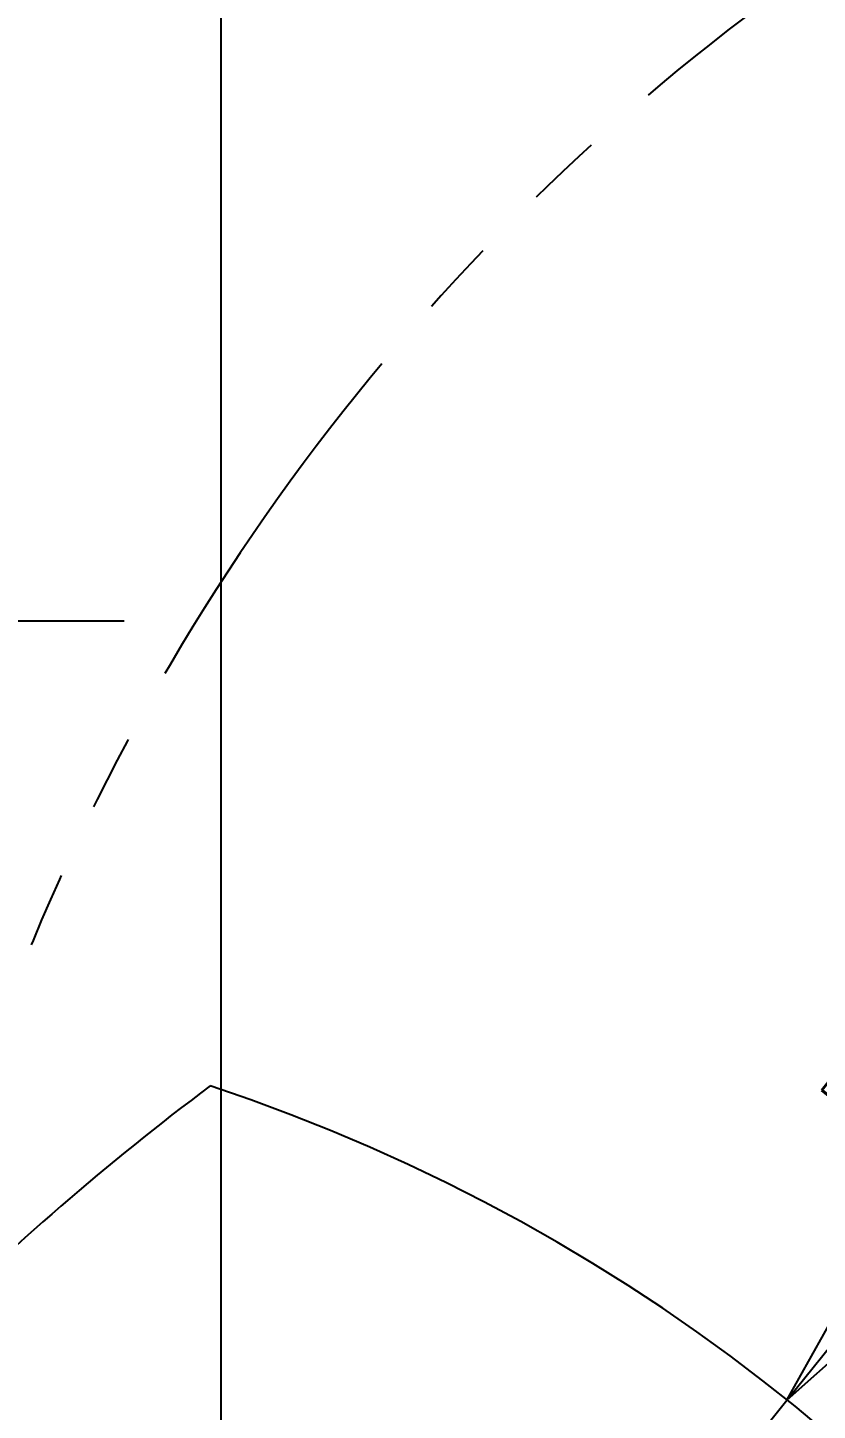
# Model space of a CAD drawing. Extents: x -15695 to -9755, y 511 to 4711.
# Drawn here: x -11088.7 to -10890, y 2971.4 to 3319.3 of the extents above; entities that cross this region are included whole.
import ezdxf

# ---------------------------------------------------------------- set-up
doc = ezdxf.new("R2010")
doc.units = 0
doc.header["$LTSCALE"] = 4
doc.header["$MEASUREMENT"] = 0
doc.linetypes.add('CENTRE2', pattern=[28.575000000000003, 19.05, -3.175, 3.175, -3.175])
doc.linetypes.add('PHANTOM2', pattern=[31.750000000000004, 15.875, -3.175, 3.175, -3.175, 3.175, -3.175])
doc.layers.get('0').update_dxf_attribs({"linetype": 'CONTINUOUS'})
doc.layers.get('DEFPOINTS').update_dxf_attribs({"linetype": 'CONTINUOUS'})
for name, color, linetype in [('01CENTER', 5, 'CENTRE2'), ('02', 5, 'CONTINUOUS'), ('10', 1, 'CONTINUOUS')]:
    doc.layers.add(name, color=color, linetype=linetype)
doc.styles.add('BIGFONT', font='ROMANS.SHX', dxfattribs={"bigfont": 'bigfont'})
doc.dimstyles.new('L-IN', dxfattribs={"dimscale": 10, "dimtxt": 3.2, "dimasz": 2.5, "dimexe": 1, "dimexo": 1, "dimgap": 1, "dimtad": 1, "dimdec": 0, "dimtxsty": 'BIGFONT', "dimblk": 'YA-IN', "dimblk1": 'OPEN', "dimblk2": 'OPEN', "dimsah": 1, "dimcen": 0, "dimclrd": 256, "dimclre": 256, "dimclrt": 256, "dimazin": 3, "dimtp": 0.1, "dimtm": 0.2, "dimtfac": 0.625, "dimtdec": 0, "dimtmove": 0, "dimatfit": 3, "dimtolj": 1})

# ---------------------------------------------------------------- blocks, each defined once
blk = doc.blocks.new('_OPEN')
at = {"color": 0, "linetype": 'BYBLOCK'}
for p, q in [((-1, 0.1666666666666667), (0, 0)), ((0, 0), (-1, -0.1666666666666667)), ((0, 0), (-1, 0))]:
    blk.add_line(p, q, dxfattribs=at)
blk = doc.blocks.new('*D5')
at = {"linetype": 'BYBLOCK'}
for p, q in [((-11190, 3285.611588238977), (-11190, 4085)), ((-11040, 2526.400405627057), (-11040, 4085)), ((-11165, 4075), (-11065, 4075))]:
    blk.add_line(p, q, dxfattribs=at)
at = {"layer": 'DEFPOINTS', "color": 0, "linetype": 'BYBLOCK'}
for p in [(-11040, 4075), (-11190, 3275.611588238977), (-11040, 2516.400405627057)]:
    blk.add_point(p, dxfattribs=at)
at = {"linetype": 'BYBLOCK', "xscale": 25, "yscale": 25, "zscale": 25, "rotation": 180}
blk.add_blockref('_OPEN', (-11190, 4075), dxfattribs=at)
at = {"linetype": 'BYBLOCK', "xscale": 25, "yscale": 25, "zscale": 25}
blk.add_blockref('_OPEN', (-11040, 4075), dxfattribs=at)
at = {"linetype": 'BYBLOCK', "insert": (-11115, 4101), "char_height": 32, "attachment_point": 5, "style": 'BIGFONT'}
blk.add_mtext('\\A1;150', dxfattribs=at)
blk = doc.blocks.new('YA-IN')
at = {"color": 0, "linetype": 'BYBLOCK'}
for p, q in [((0, 0), (-1, 0.1666666666666856)), ((-1, -0.1666666666666856), (0, 0)), ((0, 0), (-1, 0))]:
    blk.add_line(p, q, dxfattribs=at)
blk = doc.blocks.new('*D16')
at = {"linetype": 'BYBLOCK'}
for p, q in [((-11730.23702147755, 3024.282032846607), (-11730.23702147755, 4010)), ((-11040, 2526.400405627057), (-11040, 4010)), ((-11065, 4000), (-11705.23702147755, 4000))]:
    blk.add_line(p, q, dxfattribs=at)
at = {"layer": 'DEFPOINTS', "color": 0, "linetype": 'BYBLOCK'}
for p in [(-11730.23702147755, 4000), (-11730.23702147755, 3014.282032846607), (-11040, 2516.400405627057)]:
    blk.add_point(p, dxfattribs=at)
at = {"linetype": 'BYBLOCK', "xscale": 25, "yscale": 25, "zscale": 25, "rotation": 180}
blk.add_blockref('_OPEN', (-11730.23702147755, 4000), dxfattribs=at)
at = {"linetype": 'BYBLOCK', "xscale": 25, "yscale": 25, "zscale": 25}
blk.add_blockref('_OPEN', (-11040, 4000), dxfattribs=at)
at = {"linetype": 'BYBLOCK', "insert": (-11385.11851073878, 4026), "char_height": 32, "attachment_point": 5, "style": 'BIGFONT'}
blk.add_mtext('\\A1;690', dxfattribs=at)
blk = doc.blocks.new('*D19')
at = {"linetype": 'BYBLOCK'}
for p, q in [((-11040, 2526.400405627057), (-11040, 4010)), ((-10569.76297852245, 2885.717968241107), (-10569.76297852245, 4010)), ((-11015, 4000), (-10594.76297852245, 4000))]:
    blk.add_line(p, q, dxfattribs=at)
at = {"layer": 'DEFPOINTS', "color": 0, "linetype": 'BYBLOCK'}
for p in [(-10569.76297852245, 4000), (-10569.76297852245, 2875.717968241107), (-11040, 2516.400405627057)]:
    blk.add_point(p, dxfattribs=at)
at = {"linetype": 'BYBLOCK', "xscale": 25, "yscale": 25, "zscale": 25, "rotation": 180}
blk.add_blockref('_OPEN', (-11040, 4000), dxfattribs=at)
at = {"linetype": 'BYBLOCK', "xscale": 25, "yscale": 25, "zscale": 25}
blk.add_blockref('_OPEN', (-10569.76297852245, 4000), dxfattribs=at)
at = {"linetype": 'BYBLOCK', "insert": (-10804.88148926123, 4026), "char_height": 32, "attachment_point": 5, "style": 'BIGFONT'}
blk.add_mtext('\\A1;470', dxfattribs=at)
blk = doc.blocks.new('*D24')
at = {"linetype": 'BYBLOCK'}
for p, q in [((-10882.00077125778, 2993.427611291336), (-10783.20199654994, 3116.422004294976)), ((-11190, 2609.999999999999), (-10897.65708176838, 2973.937102288344))]:
    blk.add_line(p, q, dxfattribs=at)
at = {"layer": 'DEFPOINTS', "color": 0, "linetype": 'BYBLOCK'}
for p in [(-10897.65708176838, 2973.937102288344), (-11190, 2609.999999999999)]:
    blk.add_point(p, dxfattribs=at)
at = {"linetype": 'BYBLOCK', "xscale": 25, "yscale": 25, "zscale": 25, "rotation": 231.2258290644263}
blk.add_blockref('_OPEN', (-10897.65708176838, 2973.937102288344), dxfattribs=at)
at = {"linetype": 'BYBLOCK', "insert": (-10845.04335801167, 3080.952625225674), "char_height": 32, "attachment_point": 5, "rotation": 51.22582906442627, "style": 'BIGFONT'}
blk.add_mtext('\\A1;R467', dxfattribs=at)
blk = doc.blocks.new('*D29')
at = {"linetype": 'BYBLOCK'}
blk.add_arc((-11190, 2610.000000000001), 180.2775637732012, 357.9518754306593, 82.04812456934204, dxfattribs=at)
at = {"layer": 'DEFPOINTS', "color": 0, "linetype": 'BYBLOCK'}
for p in [(-11190, 3275.611588238977), (-11090.9358601619, 2760.61970720373), (-11190, 2610.000000000001), (-10638.50765831316, 2512.757020506525), (-11190, 2473.258038486602)]:
    blk.add_point(p, dxfattribs=at)
at = {"linetype": 'BYBLOCK', "xscale": 25, "yscale": 25, "zscale": 25}
for p, rotation in [((-11190, 2790.277563773202), 176.0240622846714), ((-11012.461257502, 2578.695129576553), 263.9759377153299)]:
    blk.add_blockref('_OPEN', p, dxfattribs=dict(at, rotation=rotation))
at = {"linetype": 'BYBLOCK', "insert": (-10990.52716257424, 2662.545413173008), "char_height": 32, "attachment_point": 5, "rotation": 284.7576815790353, "style": 'BIGFONT'}
blk.add_mtext('\\A1;100°', dxfattribs=at)

msp = doc.modelspace()

# ---------------------------------------------------------------- linework, layer by layer
at = {"layer": '01CENTER'}
msp.add_line((-11326.410556726, 3170), (-11064.4056505781, 3170), dxfattribs=at)
at = {"layer": '10'}
for centre, radius, start, end in [((-11190, 2610), 1234.759217393525, 350.0000000000006, 220.0000000000005), ((-11190, 2610), 466.8132348833046, 268.3820419396445, 71.61795806035673), ((-10638.50765831316, 2512.757020506525), 674.7592173935254, 126.8090501686644, 143.1909498313372)]:
    msp.add_arc(centre, radius, start, end, dxfattribs=at)
at = {"layer": '10', "linetype": 'PHANTOM2', "ltscale": 1.5}
msp.add_arc((-10569.76297852245, 2875.717968241107), 560.0000000000009, 23.19094983133786, 168.5504701848267, dxfattribs=at)

# ---------------------------------------------------------------- dimensions: what is measured, and where the dimension line sits
at = {"layer": '02'}
for base, p1, p2, picture, middle in [((-11040, 4075), (-11190, 3275.611588238977), (-11040, 2516.400405627057), '*D5', (-11115, 4101)), ((-11730.23702147755, 4000), (-11040, 2516.400405627057), (-11730.23702147755, 3014.282032846607), '*D16', (-11385.11851073878, 4026)), ((-10569.76297852245, 4000), (-11040, 2516.400405627057), (-10569.76297852245, 2875.717968241107), '*D19', (-10804.88148926123, 4026))]:
    dim = msp.add_linear_dim(base=base, p1=p1, p2=p2, dimstyle='L-IN', dxfattribs=at)
    dim.commit()
    dim.dimension.update_dxf_attribs({"geometry": picture, "text_midpoint": middle})
dim = msp.add_angular_dim_2l(base=(-11090.9358601619, 2760.61970720373), line1=((-11190, 2610), (-10638.50765831316, 2512.757020506525)), line2=((-11190, 2473.258038486602), (-11190, 3275.611588238977)), dimstyle='L-IN', override={"dimazin": 2}, dxfattribs=at)
dim.commit()
dim.dimension.update_dxf_attribs({"geometry": '*D29', "text_midpoint": (-11015.66946927111, 2655.922391660109), "dimtype": 162})
dim = msp.add_radius_dim(center=(-11190, 2609.999999999999), mpoint=(-10897.65708176838, 2973.937102288344), dimstyle='L-IN', dxfattribs=at)
dim.commit()
dim.dimension.update_dxf_attribs({"geometry": '*D24', "text_midpoint": (-10824.77322864856, 3064.670062294651), "dimtype": 164})

doc.saveas('drawing.dxf')
